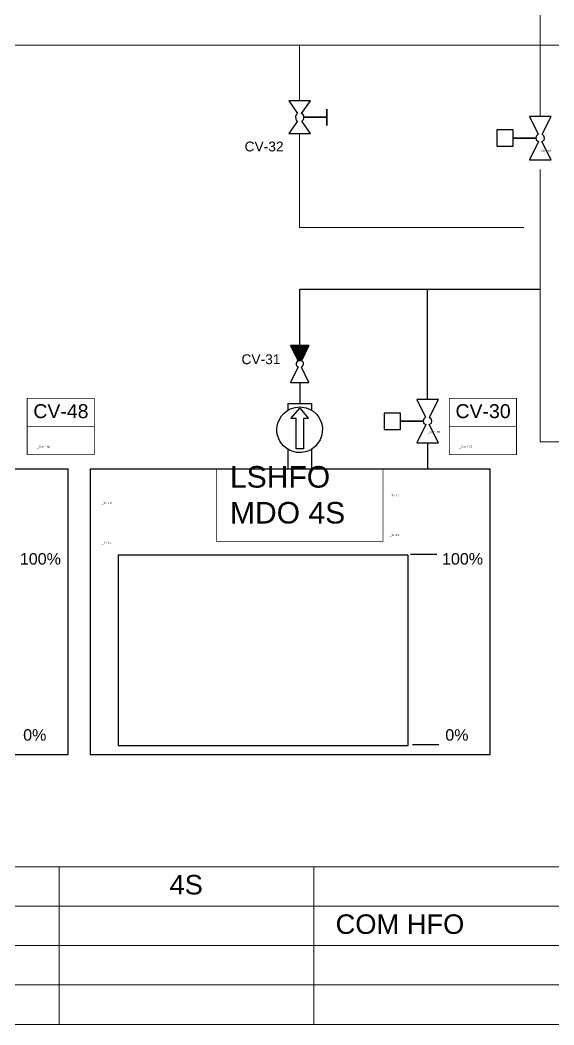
# Model space of a CAD drawing. Header units: millimetres. Extents: x 14456 to 25181, y 36625 to 39656.
# Drawn here: x 20994 to 21645, y 36763 to 37988 of the extents above; entities that cross this region are included whole.
import ezdxf

# ---------------------------------------------------------------- set-up
doc = ezdxf.new("R2010")
doc.units = ezdxf.units.MM
for name, color, linetype in [('Ballast', 80, 'Continuous'), ('Cargo lines', 80, 'Continuous'), ('Control valve', 11, 'Continuous'), ('Free values', 211, 'Continuous'), ('Graph', 230, 'Continuous'), ('graph bar 5', 191, 'Continuous'), ('LSHFO lines', 50, 'Continuous'), ('Objects not controlled', 40, 'Continuous'), ('Pumps', 130, 'Continuous'), ('Side tanks', 120, 'Continuous'), ('TEKST', 7, 'Continuous')]:
    doc.layers.add(name, color=color, linetype=linetype)
doc.layers.add('HFO lines', color=221, linetype='Continuous', lineweight=100)
doc.styles.add('Arial', font='arial.ttf', dxfattribs={"height": 50})
doc.styles.get("Standard").update_dxf_attribs({"font": 'arial.ttf'})

msp = doc.modelspace()

# ---------------------------------------------------------------- hatches: boundary and pattern name
at = {"layer": 'Objects not controlled'}
h = msp.add_hatch(dxfattribs=at)
h.set_pattern_fill('ANSI31', color=256, scale=7.2105, angle=-270)
h.set_pattern_definition([(135, (20687.8967, 35319.3962), (-0.63732418, -0.63732418), [])])
h.paths.add_polyline_path([(21323.3, 37591), (21332.6, 37572.5), (21336.6, 37572.5), (21345.8, 37591)])

# ---------------------------------------------------------------- linework, layer by layer
at = {"layer": 'Cargo lines', "linetype": 'Continuous', "lineweight": 20}
msp.add_lwpolyline([(21334.5, 37849.5), (21334.5, 37734.8), (21608.1, 37734.8)], dxfattribs=at)
at = {"layer": 'Control valve'}
for points in [[(21641.2, 37870.4), (21614.7, 37870.4), (21625.6, 37848.7), (21624.1, 37847.6), (21623.5, 37846.7), (21623, 37845.6), (21622.7, 37843.9), (21594.9, 37843.9), (21594.9, 37853.9), (21575, 37853.9), (21575, 37834), (21594.9, 37834), (21594.9, 37843.9), (21622.7, 37843.9), (21623.5, 37841.1), (21625.7, 37840), (21614.7, 37817.4), (21641.2, 37817.4), (21630, 37839.9), (21632.7, 37841.6), (21633.3, 37843.9), (21632.4, 37846.8), (21631.4, 37847.7), (21630.4, 37848.7)], [(21503.8, 37525.2), (21477.3, 37525.2), (21488.2, 37503.5), (21486.7, 37502.4), (21486.1, 37501.6), (21485.6, 37500.4), (21485.2, 37498.7), (21457.4, 37498.7), (21457.4, 37508.7), (21437.5, 37508.7), (21437.5, 37488.8), (21457.4, 37488.8), (21457.4, 37498.7), (21485.2, 37498.7), (21486.1, 37495.9), (21488.3, 37494.8), (21477.3, 37472.2), (21503.8, 37472.2), (21492.6, 37494.7), (21495.3, 37496.4), (21495.8, 37498.7), (21495, 37501.6), (21493.9, 37502.6), (21492.9, 37503.5)]]:
    msp.add_lwpolyline(points, close=True, dxfattribs=at)
at = {"layer": 'Graph'}
msp.add_lwpolyline([(21113.3, 37103.3), (21466.8, 37103.3), (21466.8, 37335.5), (21113.3, 37335.5)], close=True, dxfattribs=at)
at = {"layer": 'graph bar 5'}
for points in [[(21469.6, 37336.6), (21501.8, 37336.6)], [(21472, 37104.4), (21504.3, 37104.4)]]:
    msp.add_lwpolyline(points, dxfattribs=at)
at = {"layer": 'HFO lines', "linetype": 'Continuous', "lineweight": 20}
for points in [[(21819.5, 37957.1), (20309.8, 37957.1)], [(21334.5, 37957.1), (21334.5, 37889.2)]]:
    msp.add_lwpolyline(points, dxfattribs=at)
at = {"layer": 'LSHFO lines', "linetype": 'Continuous', "lineweight": 20}
for points in [[(21628, 38057), (21628, 37870.4)], [(21628, 37805.8), (21628, 37473.7), (21798.9, 37473.7)]]:
    msp.add_lwpolyline(points, dxfattribs=at)
at = {"layer": 'LSHFO lines'}
for points in [[(21334.6, 37591), (21334.6, 37659.9), (21628, 37659.9)], [(21490.5, 37525.2), (21490.5, 37585.9), (21490.5, 37659.9)], [(21334.6, 37546), (21334.6, 37520.4)], [(21490.5, 37472.2), (21490.5, 37440.7)]]:
    msp.add_lwpolyline(points, dxfattribs=at)
at = {"layer": 'Objects not controlled'}
for points in [[(21321.3, 37849.5), (21347.8, 37849.5), (21337, 37864.7), (21338.8, 37866.3), (21339.5, 37867.7), (21339.8, 37869.4), (21367.6, 37869.4), (21367.6, 37859.4), (21367.6, 37879.3), (21367.6, 37869.4), (21339.8, 37869.4), (21339.5, 37871), (21338.3, 37873), (21336.9, 37874.1), (21347.8, 37889.2), (21321.3, 37889.2), (21332.1, 37874.1), (21330.2, 37872.4), (21329.3, 37870.3), (21329.7, 37867.2), (21330.8, 37865.6), (21332.1, 37864.6), (21321.3, 37849.5)], [(21336.6, 37572.5), (21332.6, 37572.5), (21323.3, 37591), (21345.8, 37591), (21336.6, 37572.5)]]:
    msp.add_lwpolyline(points, close=True, dxfattribs=at)
msp.add_lwpolyline([(21345.8, 37591), (21323.3, 37591), (21332.6, 37572.5), (21331.3, 37571.4), (21330.2, 37569.5), (21330.2, 37567.4), (21331.1, 37565.7), (21332.8, 37564.9), (21323.3, 37546), (21345.8, 37546), (21336.6, 37564.5), (21337.2, 37564.9), (21338.3, 37566.2), (21339.1, 37568.5), (21339.1, 37570.3), (21337.5, 37571.8), (21336.6, 37572.5), (21337.7, 37574.8), (21339.5, 37578.3), (21341.2, 37581.8), (21345.8, 37591)], dxfattribs=at)
at = {"layer": 'Pumps'}
msp.add_lwpolyline([(21334.6, 37460.5), (21330.8, 37460.7), (21326.8, 37461.6), (21322.9, 37463.1), (21318.9, 37465.3), (21315.2, 37468.3), (21312.3, 37471.6), (21310.5, 37474.4), (21309.1, 37477.1), (21307.8, 37480.6), (21307.3, 37483), (21306.8, 37486.4), (21306.7, 37488.3), (21307.1, 37493), (21308, 37496.5), (21310.2, 37501.7), (21312.5, 37505.3), (21315.5, 37508.6), (21319.6, 37511.8), (21323.2, 37513.7), (21329, 37515.6), (21334.6, 37516.2), (21342.4, 37515.1), (21347.2, 37513.1), (21350.9, 37510.9), (21355, 37507.3), (21357.7, 37503.9), (21360, 37499.8), (21361.4, 37495.7), (21362.4, 37490.1), (21361.7, 37482.2), (21359.7, 37476.2), (21353.8, 37468.2), (21349.2, 37464.6), (21345.6, 37462.8), (21341.1, 37461.3), (21336.7, 37460.6), (21334.6, 37460.5)], close=True, dxfattribs=at)
for points in [[(21320.3, 37520.4), (21320.3, 37512.2)], [(21320.3, 37520.4), (21348.8, 37520.4)], [(21348.8, 37520.4), (21348.8, 37512.1)], [(21330.1, 37464.9), (21330.1, 37501.9), (21323.7, 37501.9), (21334.6, 37514.6), (21345.5, 37501.9), (21339.1, 37501.9), (21339.1, 37464.9), (21330.1, 37464.9)], [(21320.3, 37464.5), (21320.3, 37440.7)], [(21348.8, 37464.4), (21348.8, 37440.7)], [(21320.3, 37440.7), (21348.8, 37440.7)], [(21320.3, 37092.4), (21348.8, 37092.4)]]:
    msp.add_lwpolyline(points, dxfattribs=at)
at = {"layer": 'Side tanks'}
for points, const_width in [([(21084, 37526.7), (21002.2, 37526.7), (21002.2, 37492.4), (21084, 37492.4), (21084, 37526.7)], 0.875), ([(21599, 37526.7), (21517.1, 37526.7), (21517.1, 37492.4), (21599, 37492.4), (21599, 37526.7)], 0.875), ([(21084, 37492.4), (21002.2, 37492.4), (21002.2, 37458), (21084, 37458), (21084, 37492.4)], 0.875), ([(21599, 37492.4), (21517.1, 37492.4), (21517.1, 37458), (21599, 37458), (21599, 37492.4)], 0.875), ([(21436.1, 37440.7), (21233, 37440.7), (21233, 37352.4), (21436.1, 37352.4), (21436.1, 37440.7)], 0.875), ([(21041.1, 36955.5), (20730.4, 36955.5), (20730.4, 36907.4), (21041.1, 36907.4), (21041.1, 36955.5)], 1.23), ([(21351.8, 36955.5), (21041.1, 36955.5), (21041.1, 36907.4), (21351.8, 36907.4), (21351.8, 36955.5)], 1.23), ([(21662.5, 36955.5), (21351.8, 36955.5), (21351.8, 36907.4), (21662.5, 36907.4), (21662.5, 36955.5)], 1.23), ([(21041.1, 36907.4), (20730.4, 36907.4), (20730.4, 36859.4), (21041.1, 36859.4), (21041.1, 36907.4)], 1.23), ([(21351.8, 36907.4), (21041.1, 36907.4), (21041.1, 36859.4), (21351.8, 36859.4), (21351.8, 36907.4)], 1.23), ([(21662.5, 36907.4), (21351.8, 36907.4), (21351.8, 36859.4), (21662.5, 36859.4), (21662.5, 36907.4)], 1.23), ([(21041.1, 36859.4), (20730.4, 36859.4), (20730.4, 36811.3), (21041.1, 36811.3), (21041.1, 36859.4)], 1.23), ([(21351.8, 36859.4), (21041.1, 36859.4), (21041.1, 36811.3), (21351.8, 36811.3), (21351.8, 36859.4)], 1.23), ([(21662.5, 36859.4), (21351.8, 36859.4), (21351.8, 36811.3), (21662.5, 36811.3), (21662.5, 36859.4)], 1.23), ([(21041.1, 36811.3), (20730.4, 36811.3), (20730.4, 36763.2), (21041.1, 36763.2), (21041.1, 36811.3)], 1.23), ([(21351.8, 36811.3), (21041.1, 36811.3), (21041.1, 36763.2), (21351.8, 36763.2), (21351.8, 36811.3)], 1.23), ([(21662.5, 36811.3), (21351.8, 36811.3), (21351.8, 36763.2), (21662.5, 36763.2), (21662.5, 36811.3)], 1.23)]:
    msp.add_lwpolyline(points, dxfattribs=dict(at, const_width=const_width))
for points in [[(20564.3, 37440.7), (20564.3, 37092.4), (21052.1, 37092.4), (21052.1, 37440.7)], [(20564.3, 37440.7), (21052.1, 37440.7)], [(21079.2, 37440.7), (21079.2, 37092.4), (21567, 37092.4), (21567, 37440.7)], [(21079.2, 37440.7), (21567, 37440.7)]]:
    msp.add_lwpolyline(points, dxfattribs=at)

# ---------------------------------------------------------------- texts
at = {"layer": 'Ballast', "linetype": 'Continuous', "style": 'Arial'}
for s, p in [('_Col 1-54', (21626.6, 37827.5)), ('_Col 1-55', (21491.2, 37484.3)), ('_Cov 1-60', (21014.6, 37466.4)), ('_Cov 1-55', (21529.5, 37466.4))]:
    msp.add_text(s, height=2.4, dxfattribs=at).set_placement(p)
at = {"layer": 'Ballast', "linetype": 'Continuous', "attachment_point": 1, "style": 'Arial'}
for s, insert, char_height, width in [('CV-32', (21267.4, 37839.7), 12, 60.953), ('CV-31', (21263.6, 37580.3), 12, 60.953), ('CV-48', (21009.7, 37519.5), 17, 60.953), ('CV-30', (21524.6, 37519.5), 17, 60.953), ('      4S', (21120.4, 36945.5), 23.8, 333.436), ('COM HFO', (21378.4, 36897.4), 23.8, 333.436)]:
    msp.add_mtext(s, dxfattribs=dict(at, insert=insert, char_height=char_height, width=width))
at = {"layer": 'Free values', "linetype": 'Continuous', "style": 'Arial'}
for s, p in [('_Tv 1-2', (21444.5, 37407, 0)), ('_Tv 1-0', (21093.3, 37397.7, 0)), ('_Tv 1-3', (21444.5, 37358.8, 0)), ('_Tv 1-1', (21093.3, 37349.5, 0))]:
    msp.add_text(s, height=2.45, dxfattribs=at).set_placement(p)
at = {"layer": 'TEKST', "attachment_point": 1}
for s, width, insert, char_height in [('LSHFO\\PMDO 4S', 1041.984, (21249.5, 37444), 26.25), ('100%', 150, (20993.3, 37337.9), 14), ('100%', 150, (21508.2, 37337.9), 14), ('0%', 150, (20997.3, 37123.2), 14), ('0%', 150, (21512.2, 37123.2), 14)]:
    msp.add_mtext_dynamic_manual_height_columns(s, width=width, gutter_width=12.5, heights=[0], dxfattribs=dict(at, insert=insert, char_height=char_height))

doc.saveas('drawing.dxf')
